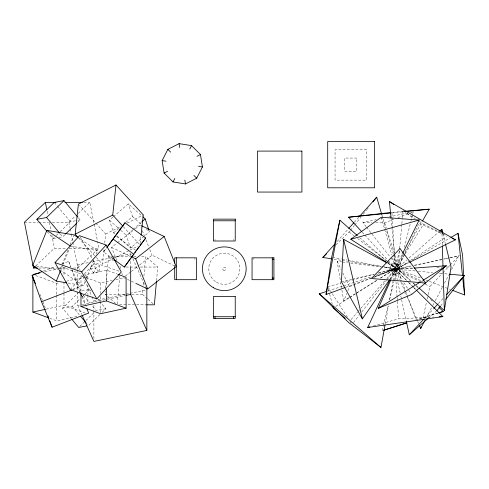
<?xml version="1.0" encoding="UTF-8"?>
<svg xmlns="http://www.w3.org/2000/svg" width="489" height="489" viewBox="0 0 489 489"><rect width="100%" height="100%" fill="white"/><g stroke="black" fill="none" stroke-linecap="round" stroke-linejoin="round"><path stroke-width="0.37" stroke-dasharray="2.44 1.83" d="M99.285 271.566L99.56 265.735L94.096 263.675L90.447 268.235L93.656 273.106L99.285 271.566L95.41 268.461L94.096 263.675M106.853 295.759L105.129 294.25L105.404 291.224M105.673 288.204L108.509 256.474L111.541 256.474M117.268 304.06L119.768 276.114M120.441 268.559L120.575 267.049L119.426 266.04M147.47 298.779L142.299 294.25L142.837 288.204M143.106 285.185L143.448 281.407M143.919 276.12L145.673 256.474L140.367 256.474M156.529 280.643L157.745 267.049L145.673 256.474M409.904 260.808L397.844 268.73L399.586 249.231M399.654 248.485L401.799 224.488M401.866 223.742L402.331 218.491M402.398 217.739L403.07 210.239M114.518 257.984L102.439 264.133L104.059 249.084M104.707 243.064L105.679 234.035L79.407 205.215M140.184 243.498L140.997 235.973M394.152 274.787L395.069 268.767L392.276 263.363L399.348 264.439L400.509 271.499L394.152 274.787L389.061 269.757L392.276 263.363M385.253 323.755L388.474 305.955M389.55 300.02L392.911 281.475M393.046 280.735L395.198 268.864L375.858 275.221M422.961 318.168L426.518 301.988M427.16 299.048L427.967 295.368M428.132 294.635L429.904 286.542L442.453 273.247M374.244 277.355L395.21 268.553L399.77 249.286M382.196 330.717L383.242 326.359M383.413 325.631L388.266 305.295M389.654 299.482L393.987 281.328M394.158 280.6L397.111 268.253L410.302 280.594M390.803 257.862L399.183 268.443L402.612 254.628M404.421 247.355L410.742 221.902M410.925 221.175L412.551 214.628M412.728 213.901L413.272 211.719L411.047 212.202M93.656 273.106L95.41 268.461L99.56 265.735M67.83 250.331L59.921 269.934L83.497 285.649L86.04 279.347M70.092 244.726L73.766 235.625M60.569 270.588L62.824 264.989M63.112 264.286L69.89 247.483M86.327 278.651L93.668 260.448M96.211 254.146L97.623 250.643L79.01 238.235M348.859 297.697L343.706 300.906L346.719 293.461M347.813 290.753L349.452 286.695L370.949 278.296M391.127 279.176L395.412 269.445L413.382 268.137M397.844 268.73L404.574 254.231M404.892 253.54L418.987 223.161L445.98 235.576M390.283 279.066L395.057 268.834L406.75 280.509M387.789 263.1L395.442 268.027L402.349 254.035M426.377 317.642L432.404 306.138M432.759 305.46L433.822 303.431M435.241 300.723L442.692 286.517M444.464 283.137L448.719 275.014M451.561 269.604L458.651 256.071L443.988 259.188M388.223 260.625L395.356 268.412L422.105 221.682M394.464 253.999L395.901 268.974L404.965 254.249M405.363 253.614L423.498 224.17L443.205 233.834M389.641 279.647L397.312 268.614L387.484 263.253M113.381 259.048L103.625 251.908L106.241 248.271M103.625 251.908L106.357 248.265M353.449 322.612L359.042 315.472M361.836 311.903L386.53 280.356M386.995 279.757L395.846 268.449L378.455 273.1M440.748 305.802L443.071 302.838M335.986 244.751L350.1 230.875M350.564 230.282L354.299 225.551M354.763 224.964L360.833 217.281M363.168 214.323L366.432 210.184M366.897 209.598L368.303 207.825M351.041 319.592L357.49 312.184M357.985 311.615L384.776 280.833M386.762 278.553L395.198 268.864M337.043 241.529L348.229 229.023M354.329 222.202L358.908 217.085M70.196 289.586L82.427 276.132M84.463 273.895L94.658 262.685L119.133 271.248M424.373 318.577L433.205 309.085M438.407 303.498L443.083 298.473M442.973 272.691L449.77 265.49M450.29 264.934L458.651 256.071M389.061 269.757L395.069 268.767L399.348 264.439M47.121 231.584L53.001 238.595L55.728 235.955M56.272 235.429L59.542 232.263M60.086 231.737L70.44 221.713L77.164 220.466M58.98 237.489L62.72 236.792L64.896 234.683M77.427 222.55L80.153 219.916L78.191 217.574M71.357 318.681L62.531 308.162L77.788 293.394M78.338 292.862L79.97 291.279L89.683 289.482L91.156 291.236M62.531 308.162L72.25 306.365L79.878 298.981M82.054 296.866L89.683 289.482M79.799 326.389L85.245 321.114M85.789 320.588L95.055 311.615M99.866 314.568L88.423 325.643L87.439 324.476M102.042 312.459L105.856 308.767L99.976 301.75M52.317 222.195L68.882 222.195L75.489 215.936M78.246 213.326L89.811 202.373L97.403 240.82M35.703 265.949L54.426 248.21L66.473 248.21M73.417 268.033L77.934 268.033L98.857 248.21L97.543 241.554M410.552 280.478L397.031 268.473L406.799 259.934M409.097 257.923L438.969 231.798M428.547 317.96L437.044 310.546M114.732 233.889L113.607 232.88L109.426 220.129L112.867 217.159M113.442 216.664L128.344 203.785L142.403 216.425M113.607 232.88L120.49 226.933M125.649 222.477L132.525 216.529L128.344 203.785M148.931 230.282L149.396 231.7L130.484 248.051L126.303 235.307L132.605 229.854M133.179 229.359L141.205 222.422M116.853 260.704L111.553 247.385L116.902 243.192M117.494 242.727L132.947 230.631M135.319 228.773L140.074 225.05L141.193 227.856M125.331 276.138L130.673 271.951M131.272 271.487L138.998 265.435M139.591 264.971L152.067 255.203L176.174 266.627M410.54 260.392L446.726 236.627M335.827 306.365L349.232 297.893M349.873 297.489L355.619 293.858M356.255 293.455L377.331 280.148M380.521 278.131L395.846 268.449M420.65 281.817L422.575 280.613M349.501 297.3L377.19 280.05M380.411 278.045L395.216 268.816L381.823 267.086M420.296 277.844L397.117 268.883L408.773 262.067M412.655 259.793L450.21 237.831M105.679 234.035L120.447 226.517M127.158 223.1L143.265 214.903M115.19 257.642L129.285 250.466M129.958 250.123L138.014 246.028M395.901 268.974L408.755 262.679M375.644 222.764L384.647 222.898L393.724 219.353M397.912 217.721L407.685 213.901M410.479 212.813L413.272 211.719M373.028 277.483L395.216 268.816M43.362 271.126L55.318 266.511M61.651 264.066L68.686 261.346L70.966 266.86M72.916 289.274L79.249 286.829L81.027 291.799M72.482 289.781L78.112 287.611L79.823 291.744M345.876 287.251L352.954 284.641M353.663 284.384L371.365 277.868M374.904 276.566L395.436 269.005L386.933 261.542M327.874 290.992L342.917 286.047M343.633 285.814L371.561 276.633M419.287 319.03L438.193 313.064M438.278 312.997L416.133 319.782L402.129 281.847M373.455 325.882L398.669 318.834L433.743 317.061M327.746 286.664L340.784 283.18M343.681 282.404L374.109 274.262M341.426 281.805L351.719 279.378M352.459 279.201L373.779 274.17M378.193 273.125L397.312 268.614M44.731 271.866L57.317 269.109M58.057 268.95L63.98 267.654L81.559 274.158M80.972 291.456L80.972 275.655L82.427 275.338M83.154 275.179L106.48 270.075L117.69 274.225M35.697 275.496L56.791 283.308L59.756 282.66M66.418 281.199L83.448 277.477M84.187 277.312L87.892 276.505L87.892 280.264M85.875 277.471L100.587 282.917L112.244 280.362M115.893 279.567L123.906 277.813M46.21 309.146L63.98 305.252L85.777 313.321M49.762 318.302L56.791 320.906L77.525 316.371M366.139 226.688L362.881 222.574L376.218 219.702M381.408 218.583L382.887 218.265M388.816 216.988L406.603 213.155M397.117 268.883L411.249 265.882M414.226 265.246L443.242 259.078M443.988 258.919L449.195 257.813M449.935 257.654L459.611 255.6M400.674 281.419L395.595 269.488L411.726 266.053M414.66 265.429L443.254 259.347M77.739 269.335L77.739 264.824L88.925 262.501M92.653 261.731L112.042 257.709M112.788 257.55L130.685 253.84L131.309 255.227M92.03 296.676L93.894 300.827L125.215 294.329M125.96 294.176L145.349 290.154M77.739 291.884L77.739 305.411L81.467 304.641M82.213 304.482L125.465 295.509M77.91 220.331L80.153 219.916M53.001 238.595L55.99 238.039M105.856 308.767L96.144 310.564L91.73 305.301M391.518 212.947L404.354 211.664M403.859 211.364L391.897 212.391L392.178 216.933M397.031 268.473L413.541 267.99M436.805 267.312L442.056 267.159M446.561 267.025L451.06 266.896M83.784 202.373L89.811 202.373M24.45 222.195L38.008 222.195M38.759 222.195L48.552 222.195M69.487 248.21L98.857 248.21M112.299 256.474L130.508 256.474M133.54 256.474L136.572 256.474M125.887 267.049L137.262 267.049M140.3 267.049L157.745 267.049M38.772 268.033L58.35 268.033M59.108 268.033L67.39 268.033M105.129 294.25L125.612 294.25M131.682 294.25L142.299 294.25M119.475 304.818L146.022 304.818M362.881 222.574L371.891 222.709M90.447 268.235L95.41 268.461M400.173 293.143L394.886 269.036L415.283 270.955M418.309 271.242L432.661 272.593M439.464 273.229L443.994 273.657M444.752 273.73L448.529 274.084M343.706 300.906L337.178 261.303L341.64 261.884M342.386 261.982L347.593 262.654M350.57 263.039L381.078 266.988M334.036 259.194L341.524 260.362M342.269 260.478L347.514 261.291M350.509 261.756L381.2 266.529M384.195 266.994L397.673 269.091L393.474 254.708M70.453 246.083L97.623 250.643M36.424 265.992L57.72 269.561M68.081 283.064L83.497 285.649M332.459 257.293L341.353 258.95M342.092 259.084L347.282 260.05M348.021 260.185L381.359 266.389M382.098 266.529L395.436 269.005M85.074 275.46L87.892 276.505M80.972 275.655L83.075 276.432M425.919 280.02L428.725 281.108M429.428 281.377L450.503 289.525M395.21 268.553L423.162 281.805M111.553 247.385L130.832 256.523M123.546 277.532L135.251 283.082M395.595 269.488L420.668 281.951M425.289 284.243L429.904 286.542M395.069 268.767L400.509 271.499M441.5 232.77L443.456 233.919M403.321 210.79L415.302 218.736M419.085 221.242L423.498 224.17M116.626 236.45L135.526 250.282M349.164 232.055L354.012 235.759M357.655 238.534L386.756 260.759M387.361 261.224L397.673 269.091M403.657 210.722L413.682 218.858M359.721 237.648L386.365 261.04M108.509 256.474L113.68 261.004M148.045 299.28L154.365 304.818M107.427 296.261L116.626 304.317M413.364 282.978L415.619 284.983M416.182 285.484L418.437 287.483M132.525 216.529L140.96 224.115M146.584 229.17L149.396 231.7M109.426 220.129L120.117 229.738M120.679 230.246L126.303 235.307M116.987 235.912L130.484 248.051M413.052 283.168L415.797 285.741M416.347 286.254L417.997 287.801M430.638 299.629L432.288 301.175M394.886 269.036L407.857 281.811M408.401 282.342L413.26 287.129M413.804 287.66L415.962 289.794M408.877 282.63L413.132 286.878M413.663 287.41L415.784 289.531M362.239 232.257L364.281 234.482M364.788 235.038L387.716 260.069M123.35 226.707L139.518 244.445M78.686 238.082L95.868 256.927M96.376 257.483L102.439 264.133M54.267 202.428L57.207 205.936M57.696 206.523L70.44 221.713M60.269 233.876L62.72 236.792M98.014 299.415L99.487 301.169M83.399 295.368L89.774 302.966M72.25 306.365L79.597 315.13M366.603 227.275L390.338 257.269M395.412 269.445L402.282 280.105M403.896 282.611L408.346 289.506M408.749 290.136L411.579 294.525M328.156 287.306L331.866 293.064M332.275 293.7L347.52 317.367M349.99 321.2L351.224 323.119M80.214 237.018L92.433 258.736M92.806 259.396L94.658 262.685M337.178 261.303L341.157 269.537M342.82 272.972L349.452 286.695M132.861 258.687L145.288 286.383M77.739 264.824L80.227 270.362M83.02 276.597L91.718 295.979M77.739 305.411L81.779 314.415M400.974 282.122L405.161 291.951M405.454 292.654L417.41 320.741M417.71 321.444L418.608 323.553M72.109 269.61L79.249 286.829M81.822 296.566L84.958 304.14M39.811 294.066L42.384 300.264M142.305 230.661L144.536 236.266M145.93 239.775L148.723 246.786M149.836 249.592L152.067 255.203M121.871 273.327L122.427 274.732M397.111 268.253L401.866 281.132M82.555 296.059L86.632 307.416M68.686 261.346L70.722 267.025M71.742 269.867L78.112 287.611M42.922 301.658L45.978 310.179M384.647 222.898L386.237 227.88M387.147 230.729L394.183 252.789M395.094 255.637L399.183 268.443M381.946 215.16L393.266 253.993M381.261 217.244L384.507 228.852M384.709 229.579L391.799 254.971M392.606 257.874L395.442 268.027M328.315 288.871L329.458 293.278M329.653 294.017L332.129 303.565M442.924 233.711L445.277 243.296M400.809 296.065L401.451 298.987M401.61 299.714L406.255 320.894M68.882 222.195L70.049 228.112M70.196 228.852L71.076 233.284M71.217 234.023L72.678 241.419M72.824 242.159L77.934 268.033M47.127 211.242L47.708 214.2M49.316 222.336L50.777 229.726M51.797 234.903L54.426 248.21M391.096 218.815L394.391 253.253L392.227 217.691M395.057 268.834L395.931 280.955M395.986 281.713L397.08 296.866M397.135 297.624L397.355 300.656M397.41 301.413L398.669 318.834M394.47 254.029L395.356 268.412M441.983 233.84L442.331 245.221M253.699 258.375L253.699 259.47M233.595 239.359L233.595 240.454M215.013 239.359L215.013 240.454M194.903 258.375L194.903 259.47M174.689 265.368L174.689 266.872M130.685 253.84L130.685 256.847M130.685 261.358L130.685 267.367M106.48 270.075L106.48 286.627M100.587 282.917L100.587 293.449M100.587 296.456L100.587 300.973M100.587 301.725L100.587 313.009M93.894 300.827L93.894 302.33M93.894 305.338L93.894 309.849M93.894 310.601L93.894 338.406M87.892 284.775L87.892 294.549M87.892 295.301L87.892 303.577M77.739 270.087L77.739 291.132M63.98 267.654L63.98 275.924M63.98 281.945L63.98 292.471M63.98 293.223L63.98 305.252M56.791 283.308L56.791 294.586M56.791 295.338L56.791 320.906M366.646 149.781L335.063 149.781L335.063 180.135L366.646 180.135L366.646 149.781M356.836 158.063L344.568 158.063L344.568 171.248L356.836 171.248L356.836 158.063M223.418 270.087A1.595 1.595 0 0 0 225.9 268.858A1.595 1.595 0 0 0 223.595 267.324A1.595 1.595 0 0 0 223.418 270.087M216.493 282.202A15.55 15.55 0 0 0 239.848 268.797A15.55 15.55 0 0 0 216.566 255.276A15.55 15.55 0 0 0 216.493 282.202"/><path stroke-width="0.73" d="M386.83 262.893L343.584 239.292L341.426 281.805L362.367 318.865L389.213 280.258M156.462 281.401L154.365 304.818L146.779 304.818M78.185 237.526L75.153 234.2L78.393 204.102L115.979 184.97L143.265 214.903L141.077 235.221M122.843 226.156L112.739 215.068L115.979 184.97M345.167 287.508L326.047 294.549L331.719 257.153L339.873 220.227L357.453 235.655M419 287.984L444.348 310.491L451.06 266.896L445.455 244.035M327.159 291.224L319.28 293.816L348.559 322.44L380.949 347.496L384.984 325.24M326.047 294.549L339.873 220.227M419.507 325.656L420.699 328.467L421.023 326.994M77.769 237.409L74.047 234.928L46.877 230.368L32.751 265.374L56.333 281.089L66.608 282.819M56.333 281.089L60.288 271.291M414.128 268.082L446.323 265.735L411.579 294.525L378.284 308.357L390.821 279.867M416.316 290.063L442.893 316.603L367.691 327.496L389.965 279.745M402.679 253.369L419.128 220.044L381.261 217.244L350.802 239.274L387.154 262.691M162.134 160.594L167.861 149.359L179.09 143.638L191.541 145.606L200.459 154.524L202.428 166.975L196.706 178.204L185.472 183.931L173.02 181.957L164.108 173.045L162.134 160.594L165.985 161.199M173.02 181.957L174.793 178.485M189.775 149.078L191.541 145.606M420.699 328.467L424.959 320.344M422.484 221.022L429.269 209.176L405.35 211.236M107.115 247.061L124.97 222.813L145.698 237.984L124.353 267.08L113.992 259.494M106.81 247.66L124.97 222.813M124.353 267.08L130.025 259.207M130.899 257.996L133.521 254.359M134.83 252.544L135.704 251.334M136.138 250.729L139.322 246.48M140.233 245.264L145.698 237.984M437.044 310.546L440.289 306.395M445.852 299.28L464.391 275.576L449.281 274.152M372.966 201.914L376.701 197.183L381.732 214.445M331.793 258.846L322.807 257.452L334.5 244.372M348.736 228.455L353.822 222.77M359.415 216.517L376.701 197.183M55.012 262.599L79.475 235.698L106.113 245.02L121.296 272L96.834 298.901L70.196 289.586L55.012 262.599L81.651 271.915L96.834 298.901M81.651 271.915L106.113 245.02M406.414 321.628L409.299 334.776L423.853 319.134M433.731 308.522L437.887 304.06M446.72 294.561L464.391 275.576M46.632 230.997L36.828 219.31L54.267 202.428L63.98 200.631L77.702 216.994M36.828 219.31L46.547 217.513L63.98 200.631M65.44 234.158L76.339 223.607M322.807 257.452L326.652 253.748M55.917 202.373L45.373 202.373L24.45 222.195L33.503 268.033L37.268 268.033M33.503 268.033L35.153 266.468M439.544 231.291L441.842 229.286L442.563 232.232M409.299 334.776L427.985 318.455M141.779 221.927L145.215 218.956L142.965 216.933M131.523 256.847L135.655 258.809L164.176 236.474L176.174 266.627L147.647 288.956L135.942 283.412M378.284 308.357L420.008 282.22M423.217 280.209L446.323 265.735M450.858 237.452L457.979 233.284L462.588 254.971L464.55 294.953L452.606 290.338M164.108 173.045L167.58 171.272M196.988 156.291L200.459 154.524M75.153 234.2L112.739 215.068M409.434 262.349L455.442 239.83L389.446 201.596L391.023 218.063M86.669 308.272L88.668 313.094L52.091 327.214L41.528 301.731L32.103 275.472L41.956 271.67M41.528 301.731L71.779 290.056M406.023 323.04L383.645 330.252L406.921 322.923M438.92 312.838L443.285 311.462L438.884 307.349M438.994 312.777L443.285 311.462M350.802 239.274L419.128 220.044M367.691 327.496L369.849 326.89M32.885 274.457L39.548 273.003M32.885 276.713L32.885 312.061L45.471 309.305M80.972 292.96L80.972 306.505L106.48 300.924L126.095 308.18L126.095 277.336L118.387 274.482M126.095 308.18L100.587 313.761L80.972 306.505M126.211 295.356L130.685 294.427L146.841 330.43L93.894 341.414L82.091 315.105M86.926 325.925L78.705 327.447L71.846 319.262M361.732 231.7L348.486 217.238L391.151 212.477M348.486 217.238L390.766 213.021M405.864 211.511L429.269 209.176M439.079 316.793L442.893 316.603M64.958 202.373L82.28 202.373M213.375 220.783L235.233 220.783M272.281 259.47L273.919 259.47M272.281 278.052L273.919 278.052M213.375 316.738L235.233 316.738M198.583 166.364L202.428 166.975M32.885 312.061L48.356 317.783M141.449 225.704L164.176 236.474M452.044 238.167L455.442 239.83M389.446 201.596L393.859 204.524M46.877 230.368L70.453 246.083M113.185 239.158L133.919 254.335M319.28 293.816L380.949 347.496M338.394 312.453L333.272 307.978L332.893 306.505M339.531 313.449L345.222 318.425M167.861 149.359L170.612 152.116M193.95 175.453L196.706 178.204M46.547 217.513L59.774 233.29M80.581 316.297L86.461 323.308M145.911 287.764L146.841 289.843L146.841 330.43M80.104 292.434L81.535 295.876M32.103 275.472L35.532 283.736M135.655 258.809L147.647 288.956M48.014 315.857L48.778 317.984M49.799 320.827L52.091 327.214M145.215 218.956L148.699 229.573M343.584 239.292L362.367 318.865M45.373 202.373L46.834 209.763M179.09 143.638L179.701 147.482M184.866 180.08L185.472 183.931M457.979 233.284L462.466 275.399M462.704 277.654L464.55 294.953M441.842 229.286L441.934 232.318M442.356 245.979L442.991 266.474M443.034 267.99L444.348 310.491M272.281 257.831L272.281 279.69M233.595 316.738L233.595 318.376M215.013 316.738L215.013 318.376M176.327 257.831L176.327 279.69M174.689 263.106L174.689 257.831L196.547 257.831L196.547 279.69L174.689 279.69L174.689 266.872M130.685 267.367L130.685 294.427M106.48 288.131L106.48 300.924M399.941 248.577L371.444 278.528L425.821 283.07L399.941 248.577M374.617 141.504L327.703 141.504L327.703 187.8L374.617 187.8L374.617 141.504M301.909 151.089L257.489 151.089L257.489 192.055L301.909 192.055L301.909 151.089M235.233 219.139L213.375 219.139L213.375 240.998L235.233 240.998L235.233 219.139M273.919 257.831L252.061 257.831L252.061 279.69L273.919 279.69L273.919 257.831M235.233 296.517L213.375 296.517L213.375 318.376L235.233 318.376L235.233 296.517M213.326 287.66A21.858 21.858 0 0 0 246.163 268.816A21.858 21.858 0 0 0 213.424 249.8A21.858 21.858 0 0 0 213.326 287.66"/></g></svg>
